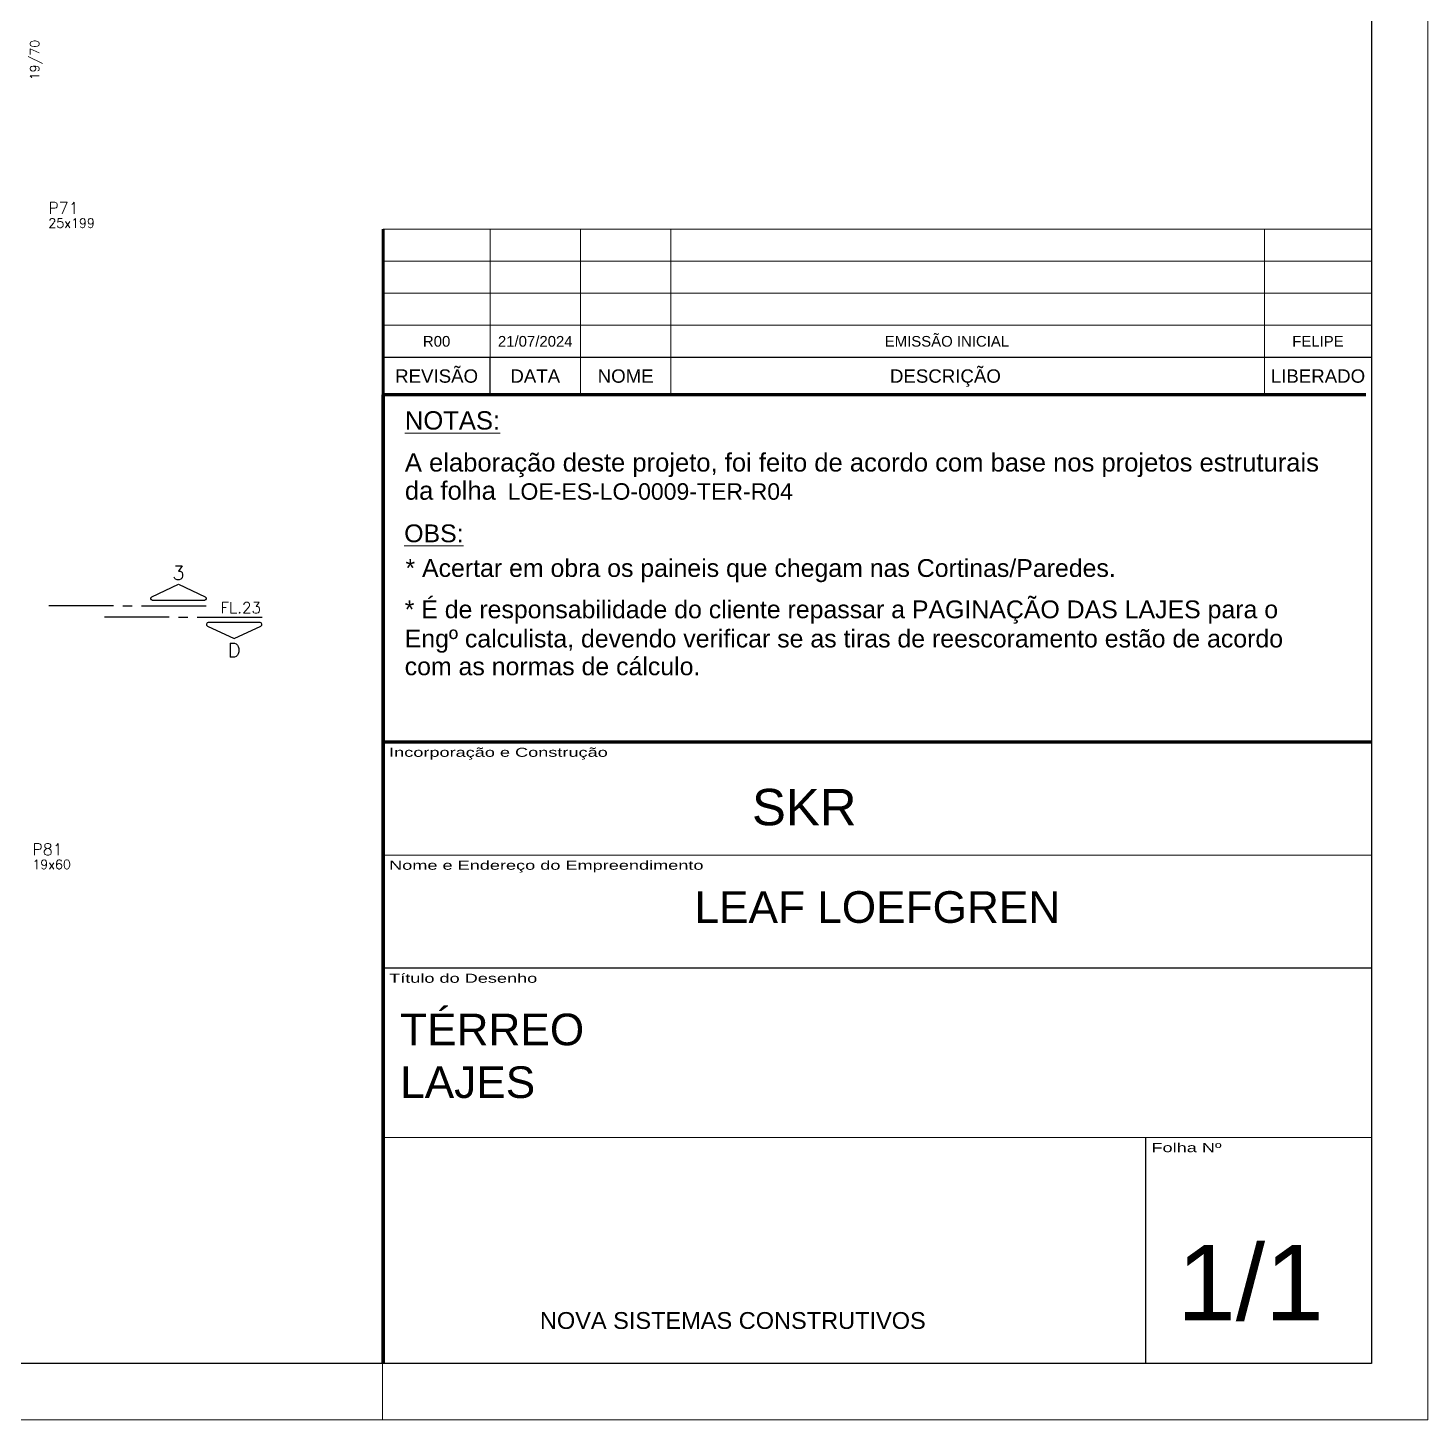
# Model space of a CAD drawing. Extents: x 1860 to 8661, y -614 to 3008.
# Drawn here: x 7151 to 8661, y -614 to 888 of the extents above; entities that cross this region are included whole.
import ezdxf
from ezdxf.enums import TextEntityAlignment as Align

# ---------------------------------------------------------------- set-up
doc = ezdxf.new("R2010")
doc.units = 0
for name, color, linetype, lineweight in [('CARIMBO', 255, 'Continuous', 9), ('FOLHA', 255, 'Continuous', 5), ('Folhas', 255, 'Continuous', 9)]:
    doc.layers.add(name, color=color, linetype=linetype, lineweight=lineweight)
for name, color, linetype in [('F-CORTE-INDICAÇÃO', 4, 'Continuous'), ('F-PILARES-DIM', 172, 'Continuous'), ('F-PILARES-NOME', 170, 'Continuous'), ('F-VIGAS-DIM', 2, 'Continuous')]:
    doc.layers.add(name, color=color, linetype=linetype)
doc.styles.add('ARIAL', font='arial.ttf')
doc.styles.add('MCP', font='romans.shx')
doc.styles.add('ROMANS', font='romans.shx')
doc.styles.add('Tecnologia', font='')
doc.styles.add('VERDANA', font='verdana.ttf', dxfattribs={"oblique": 15})
doc.styles.get('Tecnologia').set_extended_font_data('Forgotten Futurist')

# ---------------------------------------------------------------- blocks, each defined once
blk = doc.blocks.new('Carimbo Laje')
at = {"layer": 'CARIMBO', "color": 30}
for points, const_width in [([(124981.9, 144853.7), (123684.7, 144853.7), (123684.7, 144038.4)], 4.45), ([(123684.7, 144705.5), (124981.9, 144705.5)], 1.48), ([(123684.7, 144557.3), (124981.9, 144557.3)], 1.48), ([(123684.7, 144334.9), (124981.9, 144334.9)], 1.48), ([(124685.4, 144038.4), (124685.4, 144334.9)], 1.48), ([(123684.7, 144038.4), (124981.9, 144038.4)], 1.48)]:
    blk.add_lwpolyline(points, dxfattribs=dict(at, const_width=const_width))
at = {"color": 0, "linetype": 'Continuous', "ltscale": 5, "style": 'ARIAL'}
blk.add_text('NOVA SISTEMAS CONSTRUTIVOS', height=22.118, dxfattribs=at).set_placement((123890.4, 144083.7))
at = {"color": 7, "style": 'ARIAL'}
blk.add_attdef('INCORPORAÇÃO_E_CONTRUÇÃO', text='', height=45.7, dxfattribs=at).set_placement((124364.7, 144777.9), align=Align.MIDDLE_CENTER)
blk.add_attdef('NOME_DA_OBRA', text='', height=41.5, dxfattribs=at).set_placement((124333.3, 144616.6), align=Align.CENTER)
for tag, p in [('PAVIMENTO', (123706.9, 144455.9)), ('TIPO_DE_PROJETO', (123706.9, 144386.8))]:
    blk.add_attdef(tag, p, '', height=41.5, dxfattribs=at)
at = {"color": 7, "style": 'ARIAL', "oblique": 10}
blk.add_attdef('FOLHA_Nº', text='', height=111.2, dxfattribs=at).set_placement((124832.8, 144149.1), align=Align.CENTER)
at = {"layer": 'CARIMBO', "color": 7, "style": 'VERDANA'}
blk.add_attdef('ENDEREÇO', text='', height=14.8, dxfattribs=at).set_placement((124333.3, 144572.1), align=Align.CENTER)
at = {"layer": 'Folhas', "style": 'Tecnologia', "width": 1.5}
for s, p in [('Incorporação e Construção', (123692.5, 144846.3)), ('Nome e Endereço do Empreendimento', (123692.5, 144698.1)), ('Título do Desenho', (123692.5, 144549.8)), ('Folha Nº', (124693.1, 144327.5))]:
    blk.add_text(s, height=11.86, dxfattribs=at).set_placement(p, align=Align.TOP_LEFT)
blk = doc.blocks.new('Revisão Carimbo')
at = {"color": 30}
for p, q in [((0, 155), (925, 155)), ((100, 35), (100, 155)), ((184.66, 35), (184.66, 155)), ((269.32, 35), (269.32, 155)), ((825, 35), (825, 155)), ((0, 125), (925, 125)), ((0, 95), (925, 95)), ((0, 65), (925, 65))]:
    blk.add_line(p, q, dxfattribs=at)
for points, const_width in [([(0, 0), (0, 155)], 3), ([(0, 35), (925, 35)], 1), ([(100, 35), (100, 0)], 1), ([(184.66, 35), (184.66, 0)], 1), ([(269.32, 35), (269.32, 0)], 1), ([(825, 35), (825, 0)], 1), ([(0, 0), (920, 0)], 3)]:
    blk.add_lwpolyline(points, dxfattribs=dict(at, const_width=const_width))
at = {"color": 7, "style": 'ARIAL'}
for s, p in [('REVISÃO', (50, 17.5)), ('DESCRIÇÃO', (526.27, 17.5)), ('DATA', (142.33, 17.5)), ('NOME', (226.99, 17.5)), ('LIBERADO', (875, 17.5))]:
    blk.add_text(s, height=12.5, dxfattribs=at).set_placement(p, align=Align.MIDDLE_CENTER)
at = {"layer": 'CARIMBO', "color": 7, "style": 'ARIAL'}
for tag, p in [('REVISÃO_03', (50, 140)), ('DATA', (142.33, 140)), ('NOME', (226.99, 140)), ('LIBERADO', (875, 140)), ('REVISÃO_02', (50, 110)), ('DATA', (142.33, 110)), ('NOME', (226.99, 110)), ('LIBERADO', (875, 110)), ('REVISÃO_01', (50, 80)), ('DATA', (142.33, 80)), ('NOME', (226.99, 80)), ('LIBERADO', (875, 80)), ('REVISÃO_00', (50, 50)), ('DATA', (142.33, 50)), ('NOME', (226.99, 50)), ('LIBERADO', (875, 50))]:
    blk.add_attdef(tag, text='', height=10, dxfattribs=at).set_placement(p, align=Align.MIDDLE_CENTER)
for p in [(279.32, 140), (279.32, 110), (279.32, 80), (279.32, 50)]:
    blk.add_attdef('DESCRIÇÃO', text='', height=10, dxfattribs=at).set_placement(p, align=Align.MIDDLE_LEFT)
blk = doc.blocks.new('*U24')
at = {"layer": 'F-CORTE-INDICAÇÃO'}
for p, q in [((70, 0), (0, 0)), ((80, 0), (90, 0)), ((100, 0), (170, 0))]:
    blk.add_line(p, q, dxfattribs=at)
blk.add_lwpolyline([(112, 6, -0.802585), (111.2, 9.8), (140, 23.3), (168.8, 9.8, -0.802585), (168, 6)], format="xyb", close=True, dxfattribs=at)
at = {"layer": 'F-CORTE-INDICAÇÃO', "style": 'ROMANS'}
blk.add_attdef('CORTE', text='', height=15, dxfattribs=at).set_placement((140, 35.8), align=Align.MIDDLE_CENTER)
at = {"layer": 'F-CORTE-INDICAÇÃO', "color": 2, "style": 'ROMANS'}
blk.add_attdef('FOLHA', text='', height=12, dxfattribs=at).set_placement((140, -10), align=Align.MIDDLE_CENTER)
blk = doc.blocks.new('*U27')
at = {"layer": 'F-CORTE-INDICAÇÃO'}
for p, q in [((70, 0), (0, 0)), ((80, 0), (90, 0)), ((100, 0), (170, 0))]:
    blk.add_line(p, q, dxfattribs=at)
blk.add_lwpolyline([(112, 6, -0.802585), (111.2, 9.8), (140, 23.3), (168.8, 9.8, -0.802585), (168, 6)], format="xyb", close=True, dxfattribs=at)
at = {"layer": 'F-CORTE-INDICAÇÃO', "style": 'ROMANS'}
blk.add_attdef('CORTE', text='', height=15, dxfattribs=at).set_placement((140, 35.8), align=Align.MIDDLE_CENTER)
at = {"layer": 'F-CORTE-INDICAÇÃO', "color": 2, "style": 'ROMANS'}
blk.add_attdef('FOLHA', text='', height=12, dxfattribs=at).set_placement((147.1, -10), align=Align.MIDDLE_CENTER)

msp = doc.modelspace()

# ---------------------------------------------------------------- linework, layer by layer
at = {"color": 30}
for p, q in [((8600.49, 2946.69), (8600.49, -552.63)), ((8600.49, -552.63), (2012.11, -552.63))]:
    msp.add_line(p, q, dxfattribs=at)
at = {"layer": 'CARIMBO', "color": 30, "const_width": 3.65}
msp.add_lwpolyline([(7534.31, 117.53), (7534.31, 492.16)], dxfattribs=at)
at = {"layer": 'FOLHA'}
for p, q in [((8661.45, 3007.66), (8661.45, -613.6)), ((7533.62, -552.63), (7533.62, -613.6)), ((8661.45, -613.6), (1859.7, -613.6))]:
    msp.add_line(p, q, dxfattribs=at)

# ---------------------------------------------------------------- block references
at = {"layer": 'CARIMBO', "color": 1}
ref = msp.add_blockref('Revisão Carimbo', (7534.31, 492.16), dxfattribs=dict(at, xscale=1.152505138133646, yscale=1.152505138133646, zscale=1.152505138133646))
ref.add_attrib('REVISÃO_00', 'R00', dxfattribs={"color": 1, "height": 11.525, "style": 'ARIAL'}).set_placement((7591.94, 549.78), align=Align.MIDDLE_CENTER)
ref.add_attrib('DATA', '21/07/2024', dxfattribs={"color": 1, "height": 11.525, "style": 'ARIAL'}).set_placement((7698.35, 549.78), align=Align.MIDDLE_CENTER)
ref.add_attrib('DESCRIÇÃO', '                                                 EMISSÃO INICIAL', dxfattribs={"color": 1, "height": 11.5251, "style": 'ARIAL'}).set_placement((7856.23, 549.78), align=Align.MIDDLE_LEFT)
ref.add_attrib('LIBERADO', 'FELIPE', dxfattribs={"color": 1, "height": 11.525, "style": 'ARIAL'}).set_placement((8542.75, 549.78), align=Align.MIDDLE_CENTER)
at = {"layer": 'CARIMBO', "linetype": 'ByBlock'}
ref = msp.add_blockref('Carimbo Laje', (-94123.93, -118939.86), dxfattribs=dict(at, xscale=0.8219144908905698, yscale=0.8219144908905698, zscale=0.8219144908905698))
ref.add_attrib('FOLHA_Nº', '  1/1', (8327.58, -506.14), dxfattribs={"layer": '0', "height": 81.442, "style": 'ARIAL'})
ref.add_attrib('TIPO_DE_PROJETO', 'LAJES', (7552.59, -266.29), dxfattribs={"layer": '0', "height": 34.118, "style": 'ARIAL'})
ref.add_attrib('PAVIMENTO', 'TÉRREO', (7552.59, -209.45), dxfattribs={"layer": '0', "height": 34.118, "style": 'ARIAL'})
ref.add_attrib('NOME_DA_OBRA', 'LEAF LOEFGREN', dxfattribs={"layer": '0', "height": 34.1176, "style": 'ARIAL'}).set_placement((8067.4, -77.42), align=Align.CENTER)
ref.add_attrib('INCORPORAÇÃO_E_CONTRUÇÃO', 'SKR', dxfattribs={"layer": '0', "height": 39.265, "style": 'ARIAL'}).set_placement((7988.57, 67.07), align=Align.TOP_CENTER)
at = {"layer": 'F-CORTE-INDICAÇÃO', "linetype": 'Continuous'}
ref = msp.add_blockref('*U24', (7173.49, 264.39), dxfattribs=at)
ref.add_attrib('CORTE', '3', dxfattribs={"height": 15, "style": 'ROMANS'}).set_placement((7313.49, 300.16), align=Align.MIDDLE_CENTER)
ref = msp.add_blockref('*U27', (7233.59, 252.45), dxfattribs=dict(at, xscale=-1, rotation=180))
ref.add_attrib('FOLHA', 'FL.23', dxfattribs={"color": 2, "height": 12, "style": 'ROMANS'}).set_placement((7380.66, 262.45), align=Align.MIDDLE_CENTER)
ref.add_attrib('CORTE', 'D', dxfattribs={"height": 15, "style": 'ROMANS'}).set_placement((7373.59, 216.69), align=Align.MIDDLE_CENTER)

# ---------------------------------------------------------------- texts
at = {"layer": 'CARIMBO', "style": 'ARIAL'}
for s, height, p in [('%%UNOTAS:', 19.751, (7557.72, 454.63)), ('A elaboração deste projeto, foi feito de acordo com base nos projetos estruturais', 19.7506, (7557.72, 409.32)), ('da folha', 19.751, (7557.72, 378.93)), ('%%UOBS:', 19.202, (7556.97, 333.09)), ('* Acertar em obra os paineis que chegam nas Cortinas/Paredes.', 19.2019, (7558.32, 295.68)), ('* É de responsabilidade do cliente repassar a PAGINAÇÃO DAS LAJES para o', 19.2019, (7557.5, 251.09)), ('Engº calculista, devendo verificar se as tiras de reescoramento estão de acordo', 19.2019, (7557.5, 219.62)), ('com as normas de cálculo.', 19.2019, (7557.5, 189.67))]:
    msp.add_text(s, height=height, dxfattribs=at).set_placement(p)
at = {"layer": 'CARIMBO', "color": 1, "style": 'ARIAL'}
msp.add_text('LOE-ES-LO-0009-TER-R04', height=17.7755, dxfattribs=at).set_placement((7668.56, 378.93))
at = {"layer": 'F-PILARES-DIM', "linetype": 'Continuous', "style": 'MCP'}
for s, p in [('25x199', (7173.11, 672.31)), ('19x60', (7155.84, -19.43))]:
    msp.add_text(s, height=10, dxfattribs=at).set_placement(p)
at = {"layer": 'F-PILARES-NOME', "linetype": 'Continuous', "style": 'MCP'}
for s, p in [('P71', (7173.11, 687.31)), ('P81', (7155.84, -4.43))]:
    msp.add_text(s, height=12.5, dxfattribs=at).set_placement(p)
at = {"layer": 'F-VIGAS-DIM', "linetype": 'Continuous', "style": 'MCP'}
msp.add_text('19/70', height=10, rotation=90, dxfattribs=at).set_placement((7163.34, 831.29))

doc.saveas('drawing.dxf')
